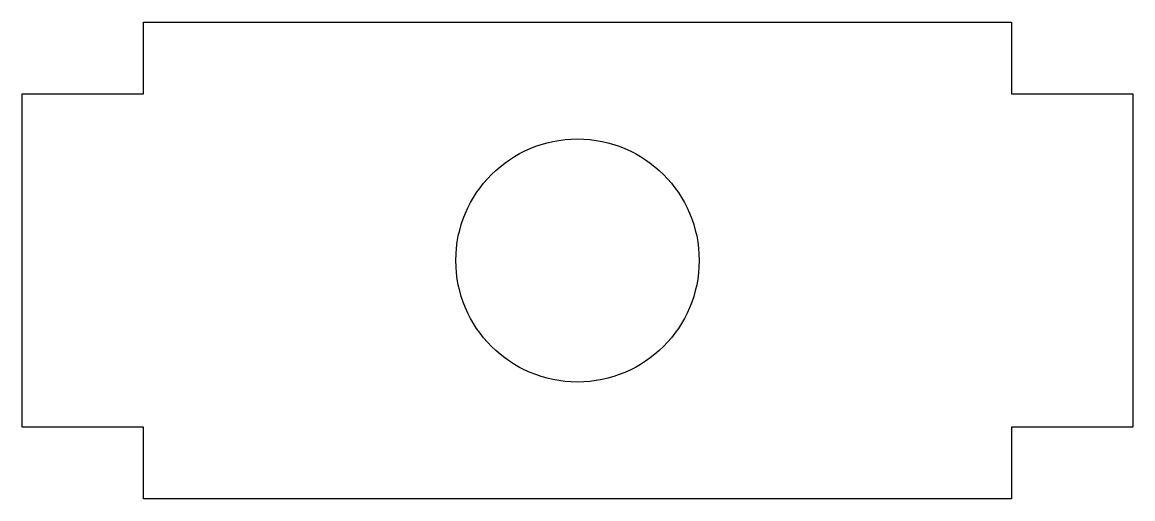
# Model space of a CAD drawing. Header units: millimetres. Extents: x 1.5 to 24.7, y 126.9 to 136.9.
import ezdxf

# ---------------------------------------------------------------- set-up
doc = ezdxf.new("R2010")
doc.units = ezdxf.units.MM
doc.layers.get('0').update_dxf_attribs({"linetype": 'CONTINUOUS'})

msp = doc.modelspace()

# ---------------------------------------------------------------- linework, layer by layer
msp.add_lwpolyline([(4, 136.903), (22.2, 136.903), (22.2, 135.403), (24.74, 135.403), (24.74, 128.403), (22.2, 128.403), (22.2, 126.903), (4, 126.903), (4, 128.403), (1.46, 128.403), (1.46, 135.403), (4, 135.403)], close=True)
msp.add_circle((13.1, 131.903), 2.55)

doc.saveas('drawing.dxf')
